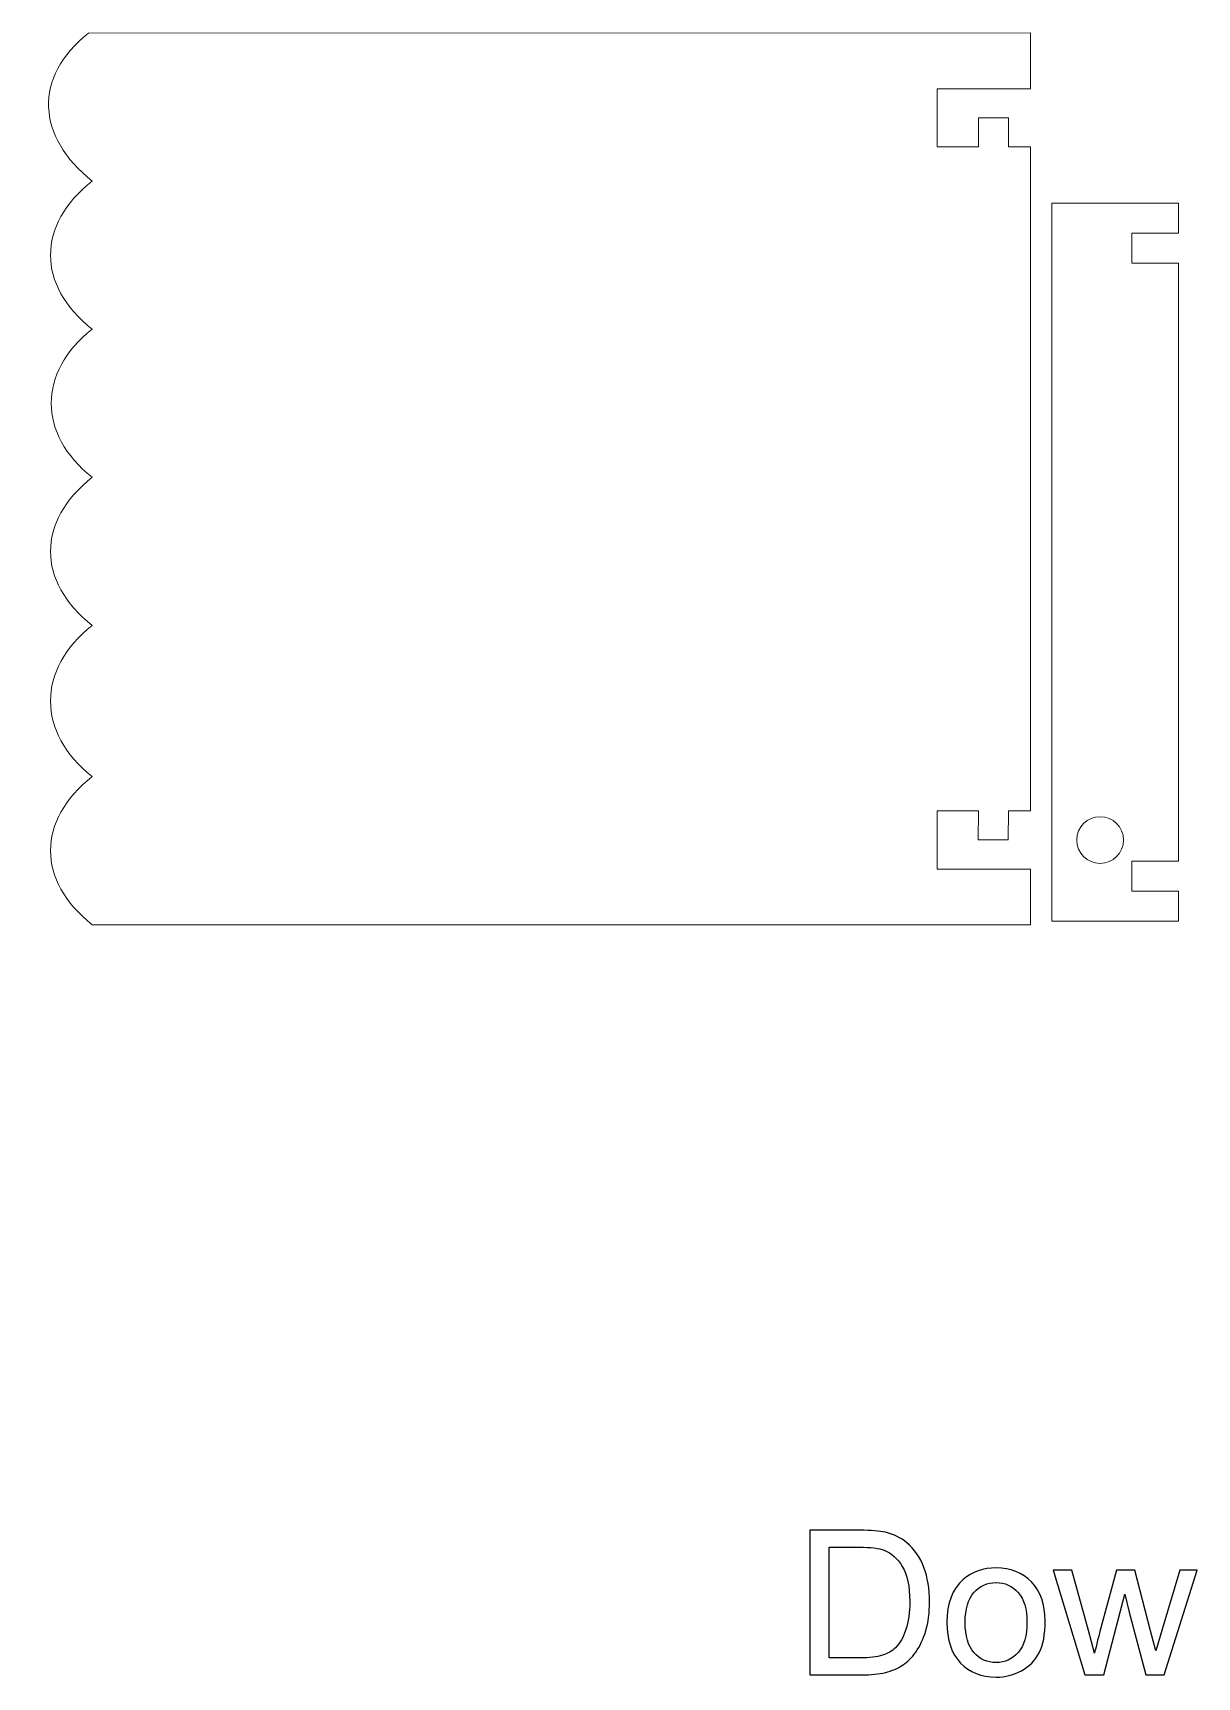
# Model space of a CAD drawing. Header units: millimetres. Extents: x -488 to 780, y 57 to 496.
# Drawn here: x 113.6 to 253.2, y 57 to 254.2 of the extents above; entities that cross this region are included whole.
import ezdxf

# ---------------------------------------------------------------- set-up
doc = ezdxf.new("R2010")
doc.units = ezdxf.units.MM
doc.header["$MEASUREMENT"] = 0
doc.layers.add('Layer 1', color=7, linetype='Continuous')

msp = doc.modelspace()

# ---------------------------------------------------------------- linework, layer by layer
at = {"layer": 'Layer 1', "color": 250, "lineweight": 9}
for points, knots in [([(120.7377, 236.4171), (114.0711, 231.1517), (114.071, 223.9116), (120.7377, 218.6464), (120.7377, 218.6464), (114.1717, 213.4604), (114.2073, 206.0334), (120.7377, 200.8758), (120.7377, 200.8758), (114.0711, 195.6103), (114.071, 188.3704), (120.7377, 183.1051), (120.7377, 183.1051), (114.0711, 177.8397), (114.071, 170.2438), (120.7377, 164.9785), (120.7377, 164.9785), (114.0711, 159.7132), (114.071, 152.4732), (120.7376, 147.2077), (120.7376, 147.2077), (158.237, 147.2074), (195.7363, 147.2073), (233.2357, 147.2072), (233.2357, 147.2072), (233.2357, 147.2072), (233.2358, 153.8798), (233.2358, 153.8798), (233.2358, 153.8798), (233.2358, 153.8798), (222.0485, 153.8798), (222.0485, 153.8798), (222.0485, 153.8798), (222.0485, 153.8798), (222.0485, 160.8785), (222.0485, 160.8785), (222.0485, 160.8785), (222.0485, 160.8785), (226.9751, 160.8787), (226.9751, 160.8787), (226.9751, 160.8787), (226.9751, 160.8787), (226.9608, 157.3785), (226.9608, 157.3785), (226.9608, 157.3785), (226.9608, 157.3785), (230.5612, 157.3791), (230.5612, 157.3791), (230.5612, 157.3791), (230.5612, 157.3791), (230.5759, 160.8785), (230.5759, 160.8785), (230.5759, 160.8785), (230.5759, 160.8785), (233.2358, 160.8785), (233.2358, 160.8785), (233.2358, 160.8785), (233.2358, 160.8785), (233.2398, 240.5156), (233.2398, 240.5156), (233.2398, 240.5156), (233.2398, 240.5156), (230.5758, 240.5156), (230.5758, 240.5156), (230.5758, 240.5156), (230.5758, 240.5156), (230.5817, 243.9799), (230.5817, 243.9799), (230.5817, 243.9799), (230.5817, 243.9799), (226.9813, 243.9805), (226.9813, 243.9805), (226.9813, 243.9805), (226.9813, 243.9805), (226.975, 240.5155), (226.975, 240.5155), (226.975, 240.5155), (226.975, 240.5155), (222.0484, 240.5156), (222.0484, 240.5156), (222.0484, 240.5156), (222.0484, 240.5156), (222.0417, 247.4791), (222.0417, 247.4791), (222.0417, 247.4791), (222.0417, 247.4791), (233.229, 247.4791), (233.229, 247.4791), (233.229, 247.4791), (233.229, 247.4791), (233.2294, 254.187), (233.2294, 254.187), (233.2294, 254.187), (233.2294, 254.187), (120.2916, 254.1598), (120.2916, 254.1598), (120.2916, 254.1598), (113.625, 248.8945), (114.071, 241.6823), (120.7377, 236.4171)], [0, 0, 0, 0, 0.03846154, 0.03846154, 0.03846154, 0.03846154, 0.07692308, 0.07692308, 0.07692308, 0.07692308, 0.11538462, 0.11538462, 0.11538462, 0.11538462, 0.15384615, 0.15384615, 0.15384615, 0.15384615, 0.19230769, 0.19230769, 0.19230769, 0.19230769, 0.23076923, 0.23076923, 0.23076923, 0.23076923, 0.26923077, 0.26923077, 0.26923077, 0.26923077, 0.30769231, 0.30769231, 0.30769231, 0.30769231, 0.34615385, 0.34615385, 0.34615385, 0.34615385, 0.38461538, 0.38461538, 0.38461538, 0.38461538, 0.42307692, 0.42307692, 0.42307692, 0.42307692, 0.46153846, 0.46153846, 0.46153846, 0.46153846, 0.5, 0.5, 0.5, 0.5, 0.53846154, 0.53846154, 0.53846154, 0.53846154, 0.57692308, 0.57692308, 0.57692308, 0.57692308, 0.61538462, 0.61538462, 0.61538462, 0.61538462, 0.65384615, 0.65384615, 0.65384615, 0.65384615, 0.69230769, 0.69230769, 0.69230769, 0.69230769, 0.73076923, 0.73076923, 0.73076923, 0.73076923, 0.76923077, 0.76923077, 0.76923077, 0.76923077, 0.80769231, 0.80769231, 0.80769231, 0.80769231, 0.84615385, 0.84615385, 0.84615385, 0.84615385, 0.88461538, 0.88461538, 0.88461538, 0.88461538, 0.92307692, 0.92307692, 0.92307692, 0.92307692, 1, 1, 1, 1]), ([(235.7746, 197.2046), (235.7746, 197.2046), (235.7746, 233.7557), (235.7746, 233.7557), (235.7746, 233.7557), (235.7746, 233.7557), (250.9743, 233.7557), (250.9743, 233.7557), (250.9743, 233.7557), (250.9743, 233.7557), (250.9743, 230.1557), (250.9743, 230.1557), (250.9743, 230.1557), (250.9743, 230.1557), (245.3767, 230.1557), (245.3767, 230.1557), (245.3767, 230.1557), (245.3767, 230.1557), (245.3767, 226.5558), (245.3767, 226.5558), (245.3767, 226.5558), (245.3767, 226.5558), (250.9743, 226.5558), (250.9743, 226.5558), (250.9743, 226.5558), (250.9743, 226.5558), (250.9743, 196.3273), (250.9743, 196.3273), (250.9743, 196.3273), (250.9743, 196.3273), (250.9743, 195.9773), (250.9743, 195.9773), (250.9743, 195.9773), (250.9743, 195.9773), (250.9743, 154.8385), (250.9743, 154.8385), (250.9743, 154.8385), (250.9743, 154.8385), (245.3767, 154.8385), (245.3767, 154.8385), (245.3767, 154.8385), (245.3767, 154.8385), (245.3767, 151.2385), (245.3767, 151.2385), (245.3767, 151.2385), (245.3767, 151.2385), (250.9743, 151.2385), (250.9743, 151.2385), (250.9743, 151.2385), (250.9743, 151.2385), (250.9743, 147.6385), (250.9743, 147.6385), (250.9743, 147.6385), (250.9743, 147.6385), (235.7746, 147.6385), (235.7746, 147.6385), (235.7746, 147.6385), (235.7746, 147.6385), (235.7746, 196.8546), (235.7746, 196.8546), (235.7746, 196.8546), (235.7746, 196.8546), (235.7746, 197.2046), (235.7746, 197.2046)], [0, 0, 0, 0, 0.05882353, 0.05882353, 0.05882353, 0.05882353, 0.11764706, 0.11764706, 0.11764706, 0.11764706, 0.17647059, 0.17647059, 0.17647059, 0.17647059, 0.23529412, 0.23529412, 0.23529412, 0.23529412, 0.29411765, 0.29411765, 0.29411765, 0.29411765, 0.35294118, 0.35294118, 0.35294118, 0.35294118, 0.41176471, 0.41176471, 0.41176471, 0.41176471, 0.47058824, 0.47058824, 0.47058824, 0.47058824, 0.52941176, 0.52941176, 0.52941176, 0.52941176, 0.58823529, 0.58823529, 0.58823529, 0.58823529, 0.64705882, 0.64705882, 0.64705882, 0.64705882, 0.70588235, 0.70588235, 0.70588235, 0.70588235, 0.76470588, 0.76470588, 0.76470588, 0.76470588, 0.82352941, 0.82352941, 0.82352941, 0.82352941, 0.88235294, 0.88235294, 0.88235294, 0.88235294, 1, 1, 1, 1]), ([(244.3744, 157.3678), (244.3744, 155.8217), (243.1205, 154.5678), (241.5744, 154.5678), (241.5744, 154.5678), (240.0283, 154.5678), (238.7744, 155.8217), (238.7744, 157.3678), (238.7744, 157.3678), (238.7744, 158.9139), (240.0283, 160.1678), (241.5744, 160.1678), (241.5744, 160.1678), (243.1205, 160.1678), (244.3744, 158.9139), (244.3744, 157.3678)], [0, 0, 0, 0, 0.2, 0.2, 0.2, 0.2, 0.4, 0.4, 0.4, 0.4, 0.6, 0.6, 0.6, 0.6, 1, 1, 1, 1])]:
    msp.add_open_spline(points, degree=3, knots=knots, dxfattribs=at)
at = {"layer": 'Layer 1', "color": 250}
for points, knots in [([(206.7802, 57.219), (206.7802, 57.219), (206.7802, 74.5677), (206.7802, 74.5677), (206.7802, 74.5677), (206.7802, 74.5677), (212.7569, 74.5677), (212.7569, 74.5677), (212.7569, 74.5677), (214.1057, 74.5677), (215.1355, 74.4869), (215.8463, 74.3213), (215.8463, 74.3213), (216.8397, 74.0912), (217.6877, 73.6752), (218.3904, 73.0775), (218.3904, 73.0775), (219.3071, 72.3022), (219.9896, 71.3168), (220.4419, 70.1134), (220.4419, 70.1134), (220.8982, 68.91), (221.1244, 67.5329), (221.1244, 65.9862), (221.1244, 65.9862), (221.1244, 64.6697), (220.9709, 63.5026), (220.664, 62.485), (220.664, 62.485), (220.3571, 61.4673), (219.9613, 60.6233), (219.4808, 59.957), (219.4808, 59.957), (218.9962, 59.2907), (218.4712, 58.7657), (217.8977, 58.3861), (217.8977, 58.3861), (217.3283, 58.0024), (216.6378, 57.7117), (215.8301, 57.5138), (215.8301, 57.5138), (215.0184, 57.3159), (214.0896, 57.219), (213.0396, 57.219), (213.0396, 57.219), (213.0396, 57.219), (206.7802, 57.219), (206.7802, 57.219)], [0, 0, 0, 0, 0.07692308, 0.07692308, 0.07692308, 0.07692308, 0.15384615, 0.15384615, 0.15384615, 0.15384615, 0.23076923, 0.23076923, 0.23076923, 0.23076923, 0.30769231, 0.30769231, 0.30769231, 0.30769231, 0.38461538, 0.38461538, 0.38461538, 0.38461538, 0.46153846, 0.46153846, 0.46153846, 0.46153846, 0.53846154, 0.53846154, 0.53846154, 0.53846154, 0.61538462, 0.61538462, 0.61538462, 0.61538462, 0.69230769, 0.69230769, 0.69230769, 0.69230769, 0.76923077, 0.76923077, 0.76923077, 0.76923077, 0.84615385, 0.84615385, 0.84615385, 0.84615385, 1, 1, 1, 1]), ([(209.0821, 59.2543), (209.0821, 59.2543), (212.7812, 59.2543), (212.7812, 59.2543), (212.7812, 59.2543), (213.924, 59.2543), (214.8205, 59.3593), (215.4707, 59.5733), (215.4707, 59.5733), (216.1209, 59.7874), (216.6378, 60.0862), (217.0255, 60.4739), (217.0255, 60.4739), (217.5666, 61.0191), (217.9906, 61.754), (218.2935, 62.6748), (218.2935, 62.6748), (218.5964, 63.5955), (218.7498, 64.7101), (218.7498, 66.0226), (218.7498, 66.0226), (218.7498, 67.8398), (218.451, 69.2371), (217.8574, 70.2144), (217.8574, 70.2144), (217.2637, 71.1916), (216.5409, 71.8458), (215.6888, 72.177), (215.6888, 72.177), (215.0749, 72.4152), (214.0856, 72.5324), (212.7206, 72.5324), (212.7206, 72.5324), (212.7206, 72.5324), (209.0821, 72.5324), (209.0821, 72.5324), (209.0821, 72.5324), (209.0821, 72.5324), (209.0821, 59.2543), (209.0821, 59.2543)], [0, 0, 0, 0, 0.09090909, 0.09090909, 0.09090909, 0.09090909, 0.18181818, 0.18181818, 0.18181818, 0.18181818, 0.27272727, 0.27272727, 0.27272727, 0.27272727, 0.36363636, 0.36363636, 0.36363636, 0.36363636, 0.45454545, 0.45454545, 0.45454545, 0.45454545, 0.54545455, 0.54545455, 0.54545455, 0.54545455, 0.63636364, 0.63636364, 0.63636364, 0.63636364, 0.72727273, 0.72727273, 0.72727273, 0.72727273, 0.81818182, 0.81818182, 0.81818182, 0.81818182, 1, 1, 1, 1]), ([(223.2122, 63.5067), (223.2122, 65.8287), (223.8583, 67.5491), (225.1546, 68.6677), (225.1546, 68.6677), (226.2329, 69.5965), (227.5534, 70.0609), (229.1082, 70.0609), (229.1082, 70.0609), (230.8325, 70.0609), (232.2459, 69.4955), (233.3444, 68.3648), (233.3444, 68.3648), (234.4388, 67.2381), (234.988, 65.6753), (234.988, 63.6844), (234.988, 63.6844), (234.988, 62.069), (234.7457, 60.801), (234.2611, 59.8762), (234.2611, 59.8762), (233.7765, 58.9514), (233.0698, 58.2326), (232.1409, 57.7198), (232.1409, 57.7198), (231.2162, 57.2069), (230.2025, 56.9525), (229.1082, 56.9525), (229.1082, 56.9525), (227.3474, 56.9525), (225.926, 57.5138), (224.8396, 58.6405), (224.8396, 58.6405), (223.7533, 59.7672), (223.2122, 61.3906), (223.2122, 63.5067)], [0, 0, 0, 0, 0.1, 0.1, 0.1, 0.1, 0.2, 0.2, 0.2, 0.2, 0.3, 0.3, 0.3, 0.3, 0.4, 0.4, 0.4, 0.4, 0.5, 0.5, 0.5, 0.5, 0.6, 0.6, 0.6, 0.6, 0.7, 0.7, 0.7, 0.7, 0.8, 0.8, 0.8, 0.8, 1, 1, 1, 1]), ([(239.7491, 57.219), (239.7491, 57.219), (235.9491, 69.7944), (235.9491, 69.7944), (235.9491, 69.7944), (235.9491, 69.7944), (238.1782, 69.7944), (238.1782, 69.7944), (238.1782, 69.7944), (238.1782, 69.7944), (240.1853, 62.5375), (240.1853, 62.5375), (240.1853, 62.5375), (240.1853, 62.5375), (240.896, 59.8358), (240.896, 59.8358), (240.896, 59.8358), (240.9243, 59.9691), (241.1424, 60.8333), (241.5462, 62.4285), (241.5462, 62.4285), (241.5462, 62.4285), (243.5371, 69.7944), (243.5371, 69.7944), (243.5371, 69.7944), (243.5371, 69.7944), (245.7218, 69.7944), (245.7218, 69.7944), (245.7218, 69.7944), (245.7218, 69.7944), (247.6158, 62.4931), (247.6158, 62.4931), (247.6158, 62.4931), (247.6158, 62.4931), (248.2337, 60.0983), (248.2337, 60.0983), (248.2337, 60.0983), (248.2337, 60.0983), (248.9565, 62.5254), (248.9565, 62.5254), (248.9565, 62.5254), (248.9565, 62.5254), (251.1292, 69.7944), (251.1292, 69.7944), (251.1292, 69.7944), (251.1292, 69.7944), (253.2008, 69.7944), (253.2008, 69.7944), (253.2008, 69.7944), (253.2008, 69.7944), (249.2554, 57.219), (249.2554, 57.219), (249.2554, 57.219), (249.2554, 57.219), (247.0505, 57.219), (247.0505, 57.219), (247.0505, 57.219), (247.0505, 57.219), (245.0555, 64.7424), (245.0555, 64.7424), (245.0555, 64.7424), (245.0555, 64.7424), (244.5507, 66.8948), (244.5507, 66.8948), (244.5507, 66.8948), (244.5507, 66.8948), (242.0066, 57.219), (242.0066, 57.219), (242.0066, 57.219), (242.0066, 57.219), (239.7491, 57.219), (239.7491, 57.219)], [0, 0, 0, 0, 0.05263158, 0.05263158, 0.05263158, 0.05263158, 0.10526316, 0.10526316, 0.10526316, 0.10526316, 0.15789474, 0.15789474, 0.15789474, 0.15789474, 0.21052632, 0.21052632, 0.21052632, 0.21052632, 0.26315789, 0.26315789, 0.26315789, 0.26315789, 0.31578947, 0.31578947, 0.31578947, 0.31578947, 0.36842105, 0.36842105, 0.36842105, 0.36842105, 0.42105263, 0.42105263, 0.42105263, 0.42105263, 0.47368421, 0.47368421, 0.47368421, 0.47368421, 0.52631579, 0.52631579, 0.52631579, 0.52631579, 0.57894737, 0.57894737, 0.57894737, 0.57894737, 0.63157895, 0.63157895, 0.63157895, 0.63157895, 0.68421053, 0.68421053, 0.68421053, 0.68421053, 0.73684211, 0.73684211, 0.73684211, 0.73684211, 0.78947368, 0.78947368, 0.78947368, 0.78947368, 0.84210526, 0.84210526, 0.84210526, 0.84210526, 0.89473684, 0.89473684, 0.89473684, 0.89473684, 1, 1, 1, 1]), ([(225.3929, 63.5026), (225.3929, 61.8954), (225.7442, 60.692), (226.4469, 59.8964), (226.4469, 59.8964), (227.1536, 59.0968), (228.038, 58.697), (229.1082, 58.697), (229.1082, 58.697), (230.1662, 58.697), (231.0466, 59.0968), (231.7533, 59.9005), (231.7533, 59.9005), (232.4559, 60.7041), (232.8073, 61.9277), (232.8073, 63.5713), (232.8073, 63.5713), (232.8073, 65.122), (232.4519, 66.2972), (231.7452, 67.0927), (231.7452, 67.0927), (231.0385, 67.8923), (230.1581, 68.2921), (229.1082, 68.2921), (229.1082, 68.2921), (228.038, 68.2921), (227.1536, 67.8964), (226.4469, 67.1008), (226.4469, 67.1008), (225.7442, 66.3053), (225.3929, 65.1059), (225.3929, 63.5026)], [0, 0, 0, 0, 0.11111111, 0.11111111, 0.11111111, 0.11111111, 0.22222222, 0.22222222, 0.22222222, 0.22222222, 0.33333333, 0.33333333, 0.33333333, 0.33333333, 0.44444444, 0.44444444, 0.44444444, 0.44444444, 0.55555556, 0.55555556, 0.55555556, 0.55555556, 0.66666667, 0.66666667, 0.66666667, 0.66666667, 0.77777778, 0.77777778, 0.77777778, 0.77777778, 1, 1, 1, 1])]:
    msp.add_open_spline(points, degree=3, knots=knots, dxfattribs=at)

doc.saveas('drawing.dxf')
